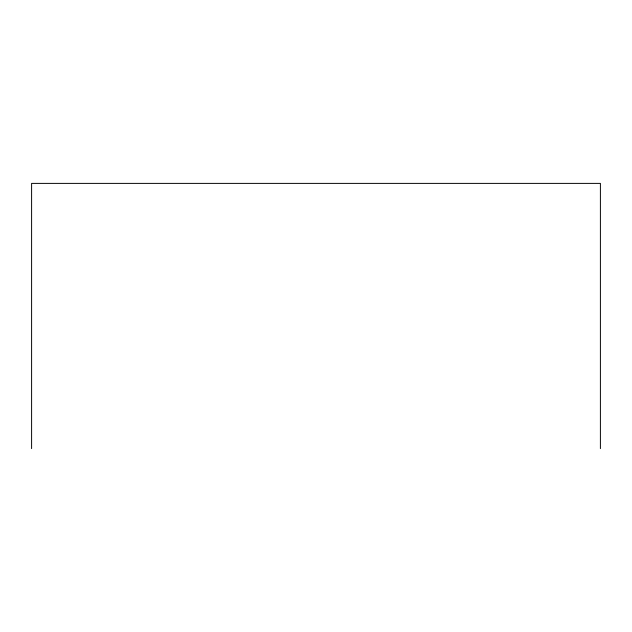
<?xml version="1.0" encoding="UTF-8"?>
<svg xmlns="http://www.w3.org/2000/svg" width="632" height="632" viewBox="0 0 632 632"><rect width="100%" height="100%" fill="white"/><g stroke="black" fill="none" stroke-linecap="round" stroke-linejoin="round"><path stroke-width="0.95" d="M600.4 448.609L600.4 183.391L31.6 183.391L31.6 448.609"/></g></svg>
